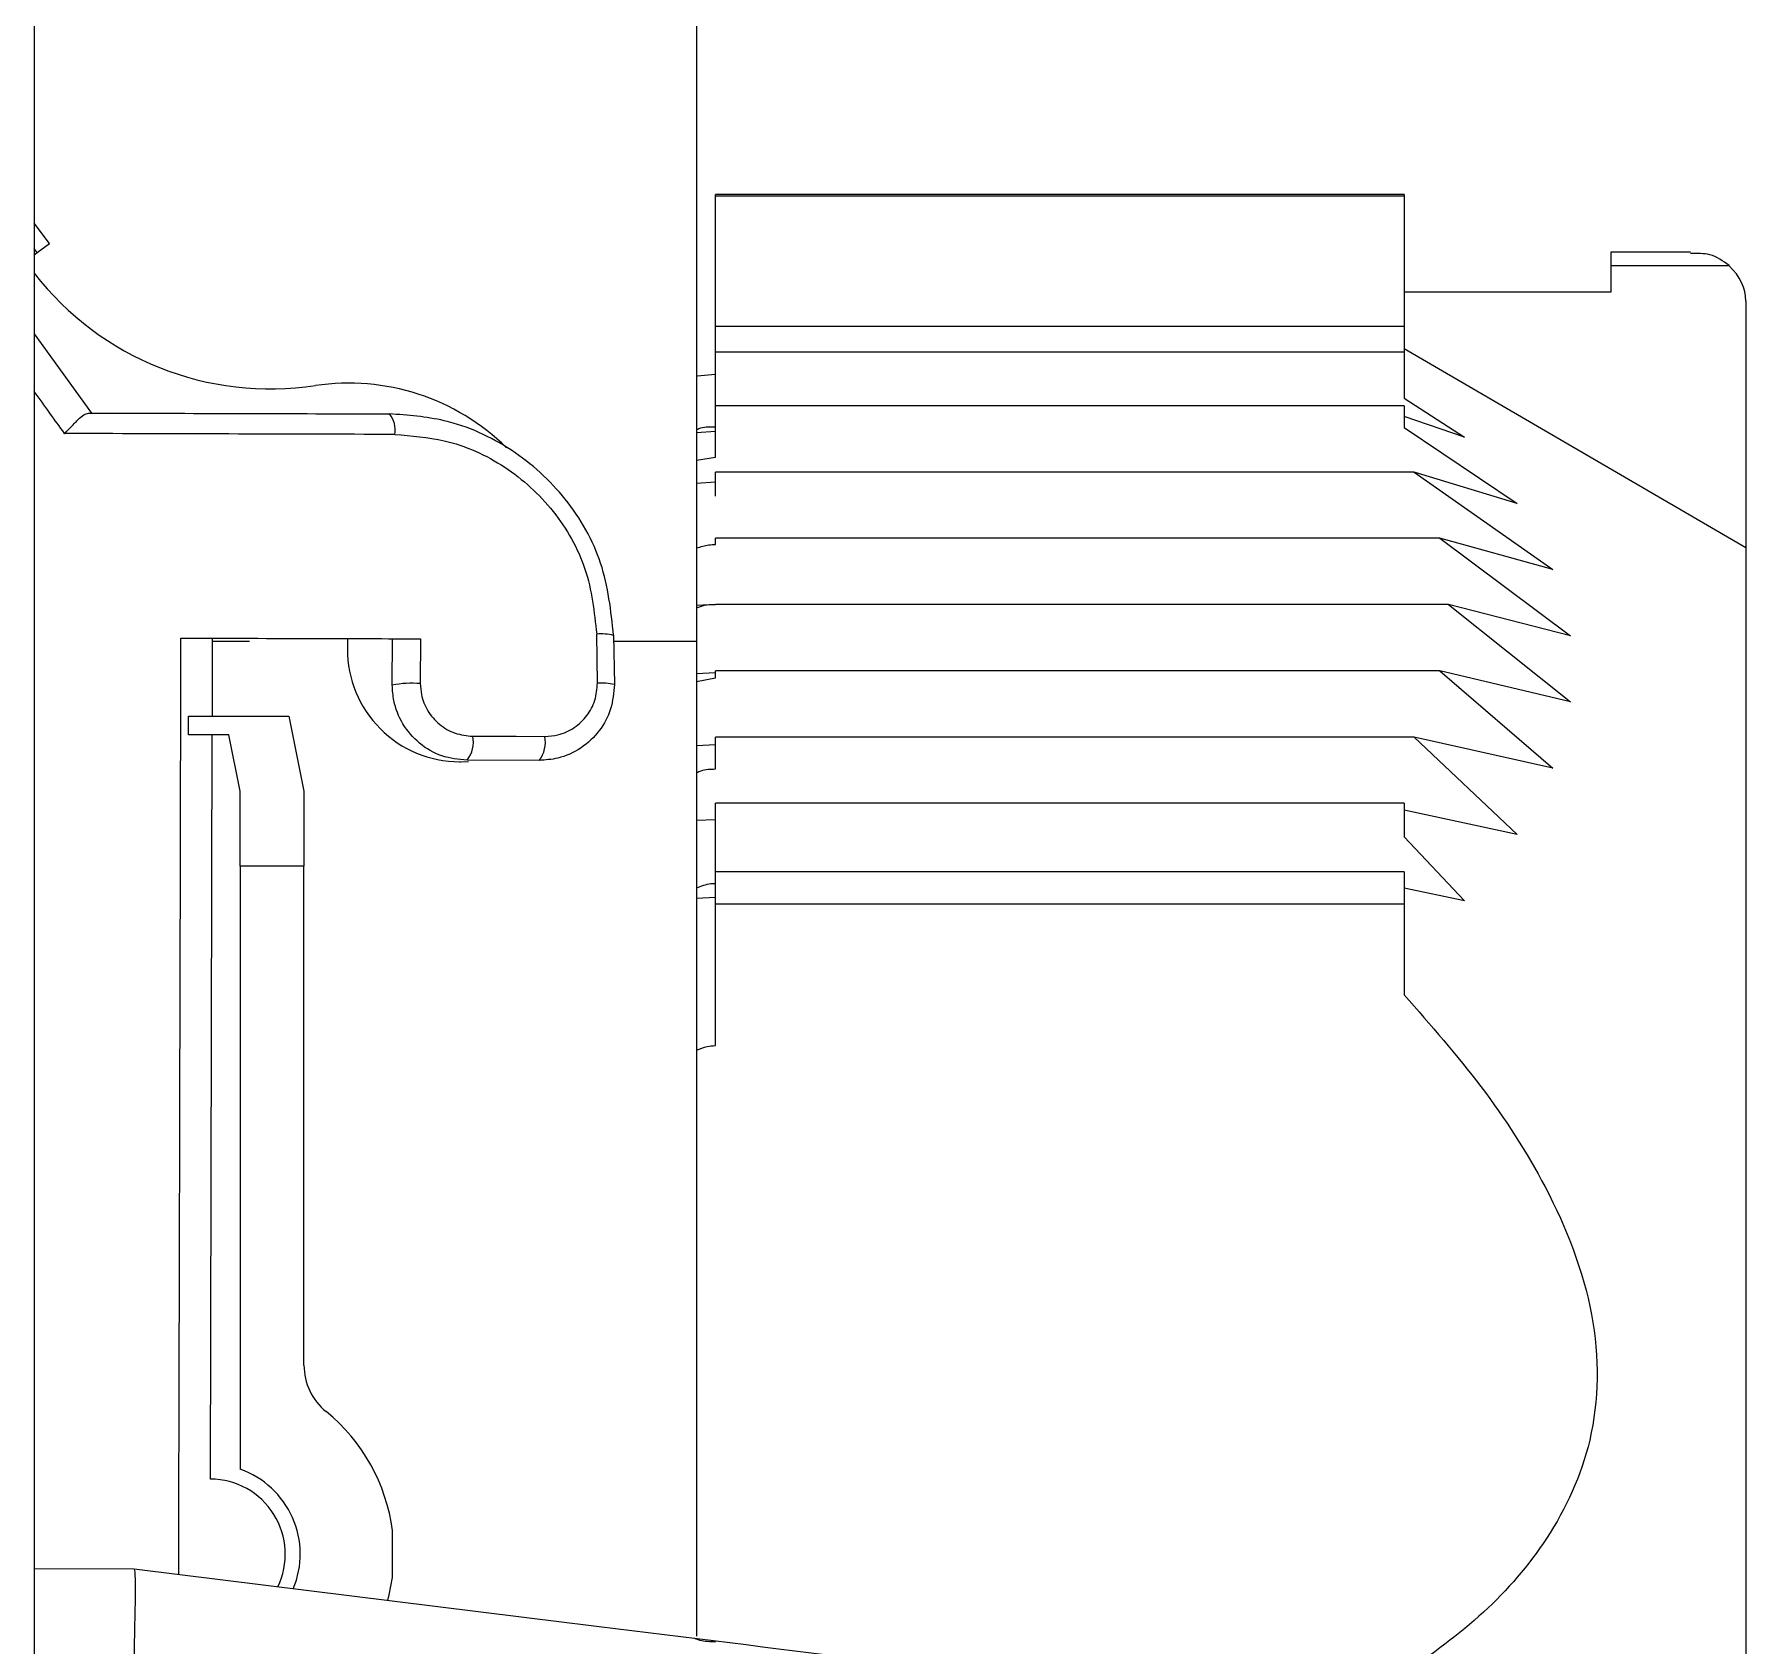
# Model space of a CAD drawing. Extents: x 6 to 134, y 3 to 97.
# Drawn here: x 132.735 to 133.877, y 42.061 to 43.136 of the extents above; entities that cross this region are included whole.
import ezdxf

# ---------------------------------------------------------------- set-up
doc = ezdxf.new("R2010")
doc.units = 0
doc.header["$MEASUREMENT"] = 0
doc.layers.add('OBJECT', color=7, linetype='CONTINUOUS')

msp = doc.modelspace()

# ---------------------------------------------------------------- linework, layer by layer
at = {"layer": 'OBJECT'}
for p, q in [((132.7346, 49.6965), (132.7346, 40.7239)), ((133.1766, 43.2622), (133.1766, 42.7313)), ((133.6487, 43.0293), (133.1891, 43.0293)), ((133.1891, 43.0283), (133.1891, 43.0293)), ((133.6487, 43.0293), (133.6487, 43.0283)), ((133.6487, 43.0283), (133.1891, 43.0283)), ((133.1891, 42.9412), (133.1891, 43.0283)), ((133.6487, 43.0283), (133.6487, 42.9412)), ((132.7447, 42.9966), (132.7346, 43.0102)), ((132.7366, 42.9906), (132.7447, 42.9966)), ((132.7366, 42.9906), (132.7346, 42.9934)), ((132.7346, 42.9891), (132.7366, 42.9906)), ((133.8398, 42.9908), (133.7866, 42.9908)), ((133.7866, 42.9908), (133.7866, 42.9819)), ((133.7866, 42.9819), (133.7866, 42.9641)), ((133.7866, 42.9819), (133.8655, 42.9819)), ((133.7866, 42.9641), (133.6487, 42.9641)), ((133.8766, 42.9583), (133.8766, 42.7937)), ((133.6487, 42.9412), (133.1891, 42.9412)), ((133.1891, 42.9241), (133.1891, 42.9412)), ((133.6487, 42.9412), (133.6487, 42.9241)), ((132.7346, 42.9364), (132.7728, 42.8835)), ((133.8766, 42.7937), (133.6487, 42.9265)), ((133.1891, 42.8884), (133.1891, 42.9241)), ((133.6487, 42.9241), (133.1891, 42.9241)), ((133.6487, 42.9241), (133.6487, 42.8935)), ((133.6487, 42.8935), (133.689, 42.8675)), ((133.1891, 42.8541), (133.1891, 42.8884)), ((133.6487, 42.8884), (133.1891, 42.8884)), ((133.6487, 42.8884), (133.6487, 42.8739)), ((133.689, 42.8675), (133.6487, 42.8812)), ((133.1891, 42.8712), (133.1766, 42.8704)), ((133.6487, 42.8739), (133.7241, 42.8233)), ((133.1766, 42.8521), (133.1891, 42.8541)), ((133.1891, 42.8374), (133.1766, 42.8366)), ((133.1891, 42.8282), (133.1891, 42.8442)), ((133.6553, 42.8442), (133.1891, 42.8442)), ((133.6553, 42.8442), (133.7478, 42.7791)), ((133.7241, 42.8233), (133.6553, 42.8442)), ((133.1891, 42.7958), (133.1891, 42.8)), ((133.6725, 42.8), (133.1891, 42.8)), ((133.6725, 42.8), (133.7597, 42.7349)), ((133.7478, 42.7791), (133.6725, 42.8)), ((133.8766, 42.7937), (133.8766, 41.928)), ((133.1891, 42.7558), (133.1766, 42.7551)), ((133.6783, 42.7558), (133.1891, 42.7558)), ((133.6783, 42.7558), (133.7597, 42.6908)), ((133.7597, 42.7349), (133.6783, 42.7558)), ((132.8535, 42.6813), (132.8536, 42.7333)), ((132.9436, 42.7331), (132.9436, 42.7261)), ((132.9735, 42.702), (132.9736, 42.733)), ((132.9923, 42.733), (132.9922, 42.7031)), ((133.1104, 42.7034), (133.1099, 42.7361)), ((133.1212, 42.7353), (133.1217, 42.7025)), ((132.8536, 42.7313), (132.8782, 42.7313)), ((133.1212, 42.7313), (133.1766, 42.7313)), ((133.1766, 42.7313), (133.1766, 42.0675)), ((133.1891, 42.7103), (133.1766, 42.7096)), ((133.1891, 42.7068), (133.1891, 42.7116)), ((133.6725, 42.7116), (133.1891, 42.7116)), ((133.6725, 42.7116), (133.7478, 42.6466)), ((133.7597, 42.6908), (133.6725, 42.7116)), ((133.1766, 42.7045), (133.1891, 42.7068)), ((132.8375, 42.6688), (132.8375, 42.6813)), ((132.8375, 42.6813), (132.9044, 42.6813)), ((132.9044, 42.6813), (132.9146, 42.6313)), ((132.8645, 42.6688), (132.8375, 42.6688)), ((132.8522, 42.1723), (132.8534, 42.6688)), ((132.8721, 42.6313), (132.8645, 42.6688)), ((133.1891, 42.6461), (133.1891, 42.6674)), ((133.6553, 42.6674), (133.1891, 42.6674)), ((133.6553, 42.6674), (133.7241, 42.6024)), ((133.7478, 42.6466), (133.6553, 42.6674)), ((133.1891, 42.6623), (133.1766, 42.6616)), ((133.0184, 42.6509), (133.0193, 42.6509)), ((133.0193, 42.6509), (133.0243, 42.6511)), ((133.0715, 42.6518), (133.0234, 42.6519)), ((132.8721, 42.5813), (132.8721, 42.6313)), ((132.9146, 42.6313), (132.9146, 42.5813)), ((133.1891, 42.5775), (133.1891, 42.6233)), ((133.6487, 42.6233), (133.1891, 42.6233)), ((133.6487, 42.6233), (133.6487, 42.6008)), ((133.7241, 42.6024), (133.6487, 42.6186)), ((133.1891, 42.6122), (133.1766, 42.6116)), ((133.6487, 42.6008), (133.689, 42.5582)), ((132.9146, 42.5813), (132.8721, 42.5813)), ((132.8721, 42.5813), (132.8721, 42.1789)), ((132.9146, 42.2484), (132.9146, 42.5813)), ((133.6487, 42.5775), (133.1891, 42.5775)), ((133.1891, 42.5558), (133.1891, 42.5775)), ((133.6487, 42.5775), (133.6487, 42.5558)), ((133.689, 42.5582), (133.6487, 42.5665)), ((133.1891, 42.5604), (133.1766, 42.5597)), ((133.1891, 42.4615), (133.1891, 42.5558)), ((133.6487, 42.5558), (133.1891, 42.5558)), ((133.6487, 42.5558), (133.6487, 42.4953)), ((132.9736, 42.1067), (132.9736, 42.1379)), ((132.8013, 42.1123), (132.7346, 42.1124)), ((132.8013, 42.1123), (132.8013, 42.1123)), ((133.0899, 42.0765), (132.8013, 42.1123))]:
    msp.add_line(p, q, dxfattribs=at)
at = {"layer": 'OBJECT', "flags": 128}
for points in [[(133.1891, 42.9093), (133.1769, 42.9081), (133.1766, 42.908)], [(133.0272, 42.6679), (133.0562, 42.6679), (133.0753, 42.6678)], [(132.9706, 42.0913), (132.9715, 42.0952), (132.9736, 42.1067)]]:
    msp.add_lwpolyline(points, dxfattribs=at)
at = {"layer": 'OBJECT'}
for centre, radius, start, end in [((132.8925, 43.0996), 0.2, 217.8902, 278.5532), ((132.9445, 42.7535), 0.15, 45.4383, 98.5532), ((132.9588, 42.8723), 0.0167, 349.553, 40.1016), ((133.1128, 42.6997), 0.0365, 76.7336, 94.5253), ((133.0186, 42.7259), 0.075, 179.8575, 269.8575), ((132.9866, 42.636), 0.0673, 85.194, 101.2219), ((133.1133, 42.666), 0.0374, 77.0846, 94.4372), ((133.008, 42.664), 0.0196, 321.8578, 11.6701), ((133.0562, 42.6639), 0.0195, 321.8202, 11.6689), ((132.9546, 42.2484), 0.04, 180, 230.8931), ((132.8521, 42.1223), 0.1225, 7.326, 50.8931), ((132.8521, 42.1223), 0.06, 337.2962, 70.5288), ((132.8521, 42.1223), 0.05, 334.0626, 89.8575)]:
    msp.add_arc(centre, radius, start, end, dxfattribs=at)
msp.add_ellipse((133.8141, 42.9583), major_axis=(0.0625, 0), ratio=0.662112, start_param=0, end_param=0.605219, dxfattribs=at)
for points, knots in [([(133.8655, 42.9819), (133.8614, 42.9849), (133.8539, 42.9904), (133.8442, 42.99), (133.8398, 42.9899)], [0, 0, 0, 0, 0.544823, 1, 1, 1, 1]), ([(132.7549, 42.8699), (132.7516, 42.8744), (132.7448, 42.8838), (132.7381, 42.8931), (132.7346, 42.8979)], [0, 0, 0, 0, 0.4895081, 1, 1, 1, 1]), ([(132.7549, 42.8699), (132.7549, 42.8699), (132.7562, 42.8712), (132.7594, 42.8745), (132.7637, 42.8791), (132.7678, 42.8828), (132.7699, 42.8833), (132.7709, 42.8835)], [0, 0, 0, 0, 0.008355, 0.186424, 0.481886, 0.747032, 1, 1, 1, 1]), ([(132.7709, 42.8835), (132.8331, 42.8834), (132.9, 42.8832), (132.9669, 42.883), (132.9716, 42.883)], [0, 0, 0, 0, 0.930024, 1, 1, 1, 1]), ([(133.1212, 42.7353), (133.1194, 42.7516), (133.1158, 42.7842), (133.0908, 42.8278), (133.0542, 42.861), (133.0124, 42.88), (132.9839, 42.8821), (132.9716, 42.883)], [0, 0, 0, 0, 0.208662, 0.417282, 0.626121, 0.83894, 1, 1, 1, 1]), ([(132.9752, 42.8693), (132.9705, 42.8693), (132.8971, 42.8695), (132.8236, 42.8697), (132.7549, 42.8699)], [0, 0, 0, 0, 0.063733, 1, 1, 1, 1]), ([(132.9752, 42.8693), (132.9863, 42.8684), (133.0119, 42.8665), (133.0496, 42.8495), (133.0825, 42.8195), (133.105, 42.7802), (133.1083, 42.7508), (133.1099, 42.7361)], [0, 0, 0, 0, 0.161508, 0.374623, 0.583393, 0.791695, 1, 1, 1, 1]), ([(133.1766, 42.8726), (133.1775, 42.873), (133.1815, 42.8745), (133.1858, 42.8745), (133.1891, 42.8744)], [0, 0, 0, 0, 0.23309, 1, 1, 1, 1]), ([(133.1766, 42.7935), (133.1793, 42.7944), (133.1833, 42.7957), (133.1876, 42.7958), (133.1891, 42.7958)], [0, 0, 0, 0, 0.661634, 1, 1, 1, 1]), ([(133.1766, 42.7535), (133.1783, 42.7542), (133.1823, 42.7558), (133.1867, 42.7558), (133.1891, 42.7558)], [0, 0, 0, 0, 0.442943, 1, 1, 1, 1]), ([(132.831, 42.1086), (132.831, 42.1117), (132.8313, 42.2175), (132.8318, 42.4259), (132.8323, 42.6309), (132.8325, 42.7334)], [0, 0, 0, 0, 0.014777, 0.507299, 1, 1, 1, 1]), ([(132.8325, 42.7334), (132.863, 42.7333), (132.9162, 42.7332), (132.9695, 42.733), (132.9923, 42.733)], [0, 0, 0, 0, 0.571195, 1, 1, 1, 1]), ([(133.0234, 42.6519), (133.0177, 42.6525), (133.0063, 42.6536), (132.9911, 42.6626), (132.9799, 42.6756), (132.9743, 42.6896), (132.9737, 42.6985), (132.9735, 42.702)], [0, 0, 0, 0, 0.21954, 0.440494, 0.657208, 0.867455, 1, 1, 1, 1]), ([(132.9922, 42.7031), (132.9924, 42.7006), (132.9928, 42.6943), (132.9967, 42.6845), (133.0046, 42.6754), (133.0152, 42.6692), (133.0232, 42.6684), (133.0272, 42.6679)], [0, 0, 0, 0, 0.131882, 0.3409919, 0.5571487, 0.7787091, 1, 1, 1, 1]), ([(133.1217, 42.7025), (133.1212, 42.697), (133.1203, 42.6859), (133.1122, 42.671), (133.0999, 42.6594), (133.0856, 42.6528), (133.0757, 42.6521), (133.0715, 42.6518)], [0, 0, 0, 0, 0.207761, 0.414245, 0.624282, 0.84038, 1, 1, 1, 1]), ([(133.0753, 42.6678), (133.0783, 42.668), (133.0852, 42.6685), (133.0952, 42.6732), (133.1037, 42.6812), (133.1094, 42.6917), (133.1101, 42.6995), (133.1104, 42.7034)], [0, 0, 0, 0, 0.160433, 0.37763, 0.58808, 0.793923, 1, 1, 1, 1]), ([(133.1766, 42.6436), (133.1776, 42.6441), (133.1814, 42.6459), (133.1858, 42.646), (133.1891, 42.6461)], [0, 0, 0, 0, 0.255715, 1, 1, 1, 1]), ([(133.1766, 42.5668), (133.1797, 42.568), (133.1838, 42.5696), (133.1881, 42.5697), (133.1891, 42.5697)], [0, 0, 0, 0, 0.77115, 1, 1, 1, 1]), ([(133.6487, 42.4953), (133.6663, 42.4752), (133.7019, 42.4347), (133.7479, 42.3636), (133.7794, 42.2819), (133.7782, 42.1988), (133.7474, 42.1327), (133.703, 42.0814), (133.667, 42.0554), (133.6487, 42.0422)], [0, 0, 0, 0, 0.130862, 0.264593, 0.424792, 0.586021, 0.731882, 0.864042, 1, 1, 1, 1]), ([(133.1766, 42.4585), (133.1789, 42.4595), (133.1828, 42.4612), (133.1872, 42.4614), (133.1891, 42.4615)], [0, 0, 0, 0, 0.573134, 1, 1, 1, 1]), ([(132.8013, 42.1123), (132.8016, 42.111), (132.8021, 42.1082), (132.8019, 42.0875), (132.8011, 42.0577), (132.8011, 42.0329), (132.8012, 42.0208)], [0, 0, 0, 0, 0.253584, 0.507165, 0.760847, 1, 1, 1, 1]), ([(133.7962, 41.9884), (133.7905, 41.9891), (133.7621, 41.9927), (133.6427, 42.0076), (133.413, 42.0363), (133.2059, 42.0621), (133.0899, 42.0765)], [0, 0, 0, 0, 0.024148, 0.120739, 0.507103, 1, 1, 1, 1]), ([(133.1891, 42.0636), (133.1855, 42.0637), (133.1806, 42.0639), (133.1765, 42.0655), (133.1754, 42.0659)], [0, 0, 0, 0, 0.727052, 1, 1, 1, 1])]:
    msp.add_open_spline(points, degree=3, knots=knots, dxfattribs=at)

doc.saveas('drawing.dxf')
